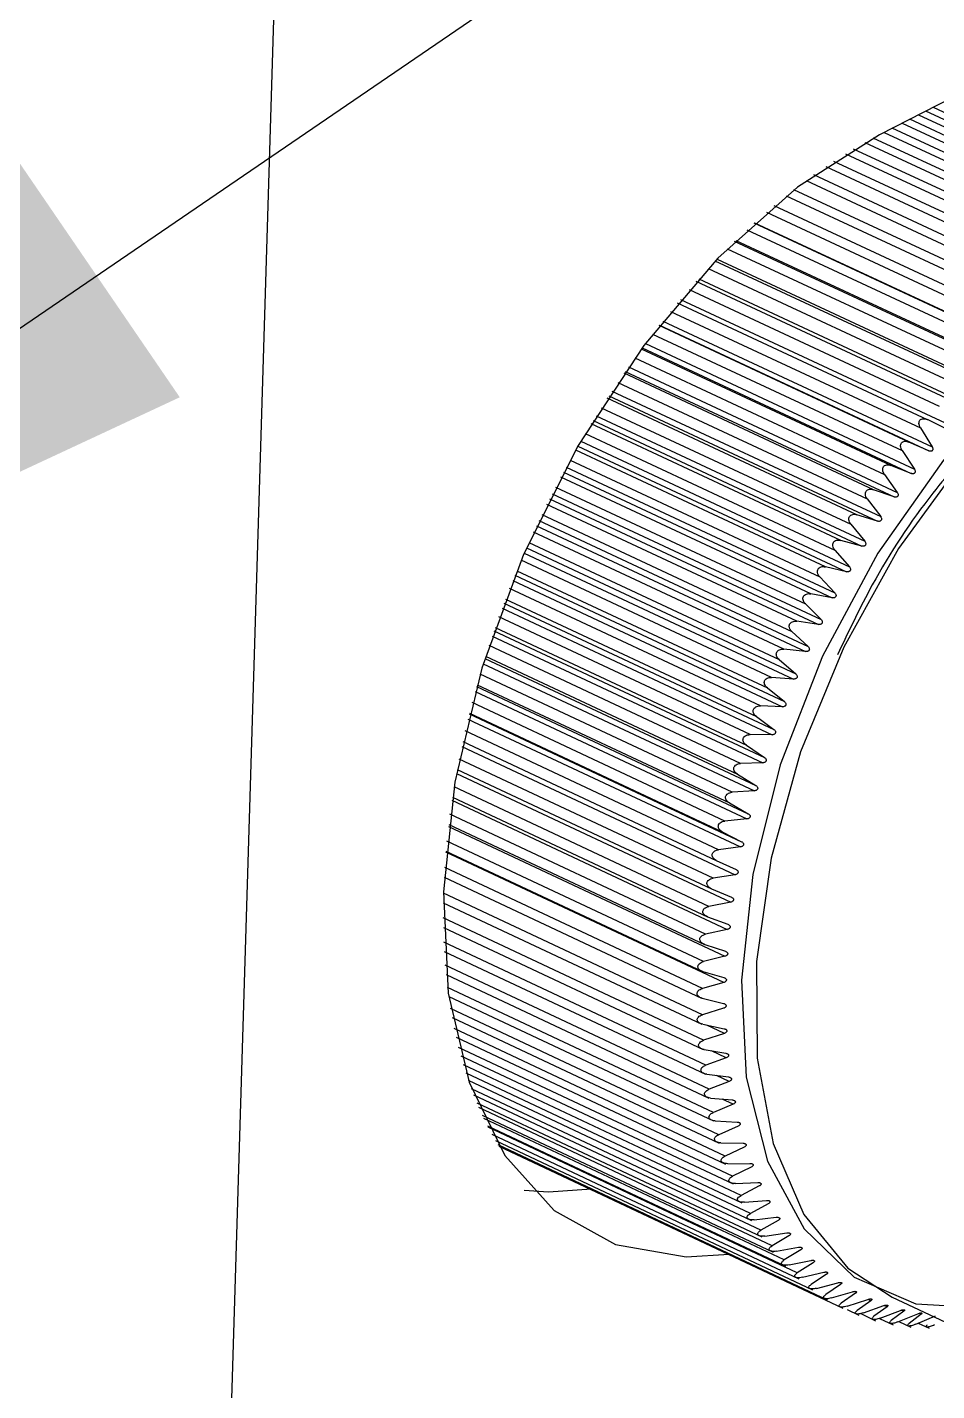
# Model space of a CAD drawing. Header units: millimetres. Extents: x 0 to 279, y 0 to 216.
# Drawn here: x 110.9 to 114.25, y 81.57 to 86.59 of the extents above; entities that cross this region are included whole.
import ezdxf

# ---------------------------------------------------------------- set-up
doc = ezdxf.new("R2010")
doc.units = ezdxf.units.MM
doc.layers.add('DIM', color=1, linetype='Continuous')
doc.dimstyles.new('SLDDIMSTYLE1', dxfattribs={"dimtxt": 0.18, "dimasz": 3.302, "dimexe": 0, "dimexo": 0.0625, "dimgap": 0, "dimtad": 0, "dimtih": 1, "dimtoh": 1, "dimdec": 0, "dimrnd": 1e-09, "dimzin": 0, "dimdsep": 46, "dimtxsty": 'Standard', "dimsah": 1, "dimcen": 0.09, "dimadec": 0, "dimazin": 0, "dimtfac": 3.302, "dimtdec": 0, "dimtofl": 0, "dimtmove": 0, "dimatfit": 3, "dimfxl": 0, "dimfrac": 2, "dimtolj": 1, "dimtzin": 0, "dimarcsym": 0})

msp = doc.modelspace()

# ---------------------------------------------------------------- linework, layer by layer
at = {"color": 7, "linetype": 'Continuous', "lineweight": 25}
for p, q in [((111.308, 70.15), (111.9894, 92.6863)), ((115.9153, 87.163), (114.0357, 86.1985)), ((115.0992, 85.8135), (114.1477, 86.256)), ((115.1734, 85.8366), (114.2065, 86.2861)), ((115.0244, 85.785), (114.0831, 86.2228)), ((114.8732, 85.7123), (113.9409, 86.1461)), ((114.9489, 85.7513), (114.0131, 86.1867)), ((114.7974, 85.6683), (113.8681, 86.1008)), ((114.7217, 85.6192), (113.7948, 86.0508)), ((114.6464, 85.5653), (113.7214, 85.9961)), ((114.5716, 85.5067), (113.6481, 85.9369)), ((114.4976, 85.4436), (113.5752, 85.8734)), ((114.4245, 85.3761), (113.503, 85.8056)), ((114.3526, 85.3044), (113.4317, 85.7337)), ((114.282, 85.2287), (113.3615, 85.658)), ((114.2129, 85.1492), (113.2926, 85.5786)), ((114.1445, 85.0668), (113.2252, 85.4958)), ((114.284, 85.1141), (114.2124, 85.1495)), ((114.1869, 85.1191), (114.2299, 85.0496)), ((114.2175, 85.0342), (114.1445, 85.0668)), ((114.1197, 85.0351), (114.1648, 84.967)), ((114.0544, 84.9478), (114.1016, 84.8812)), ((114.1527, 84.951), (114.0785, 84.9806)), ((114.0899, 84.8647), (114.0145, 84.8914)), ((113.9913, 84.8574), (114.0406, 84.7925)), ((114.0293, 84.7754), (113.9528, 84.7992)), ((113.9305, 84.7642), (113.9819, 84.7011)), ((113.9711, 84.6836), (113.8936, 84.7044)), ((113.8722, 84.6684), (113.9256, 84.6073)), ((113.9153, 84.5893), (113.8369, 84.6071)), ((113.8165, 84.5704), (113.872, 84.5113)), ((113.8622, 84.4929), (113.783, 84.5078)), ((113.7637, 84.4703), (113.8211, 84.4134)), ((113.8118, 84.3947), (113.732, 84.4066)), ((113.7138, 84.3685), (113.7731, 84.3138)), ((113.7644, 84.2949), (113.684, 84.3039)), ((113.667, 84.2653), (113.7282, 84.2129)), ((113.7201, 84.1938), (113.6392, 84.1998)), ((113.6234, 84.1609), (113.6864, 84.111)), ((113.6789, 84.0916), (113.5977, 84.0948)), ((112.5268, 84.068), (113.4577, 83.6312)), ((113.5832, 84.0555), (113.6479, 84.0082)), ((113.6411, 83.9887), (113.5597, 83.9891)), ((112.5023, 83.9639), (113.4356, 83.5259)), ((113.5464, 83.9496), (113.6128, 83.9049)), ((113.6066, 83.8853), (113.5251, 83.8829)), ((112.4814, 83.8608), (113.4176, 83.4212)), ((113.5131, 83.8434), (113.5812, 83.8013)), ((113.5757, 83.7818), (113.4941, 83.7767)), ((112.4641, 83.7589), (113.4026, 83.3181)), ((113.4836, 83.7372), (113.5532, 83.6978)), ((112.4504, 83.6585), (113.3916, 83.2164)), ((113.4577, 83.6312), (113.5288, 83.5947)), ((113.5483, 83.6783), (113.4669, 83.6706)), ((112.4402, 83.56), (113.3845, 83.1163)), ((113.5246, 83.5753), (113.4434, 83.565)), ((113.4356, 83.5259), (113.5081, 83.4922)), ((112.4336, 83.4637), (113.3813, 83.0181)), ((113.5046, 83.4729), (113.4237, 83.4601)), ((113.4174, 83.4214), (113.4912, 83.3906)), ((112.4305, 83.3697), (113.3822, 82.9222)), ((113.4884, 83.3715), (113.408, 83.3563)), ((112.4307, 83.2785), (113.387, 82.8287)), ((113.4031, 83.318), (113.478, 83.2902)), ((113.476, 83.2714), (113.3961, 83.2539)), ((112.4343, 83.1904), (113.3958, 82.738)), ((113.3927, 83.2161), (113.4688, 83.1912)), ((113.4675, 83.1727), (113.3883, 83.153)), ((112.441, 83.1055), (113.4085, 82.6502)), ((113.3863, 83.116), (113.4634, 83.094)), ((113.4628, 83.0759), (113.3844, 83.0541)), ((112.4507, 83.0244), (113.4251, 82.5657)), ((113.3839, 83.0178), (113.4619, 82.9988)), ((113.4621, 82.9811), (113.3845, 82.9573)), ((112.4631, 82.9472), (113.4456, 82.4846)), ((113.3855, 82.9219), (113.4643, 82.9058)), ((113.4652, 82.8886), (113.3886, 82.863)), ((112.478, 82.8743), (113.4698, 82.4072)), ((113.3911, 82.8285), (113.4706, 82.8154)), ((112.4951, 82.806), (113.4978, 82.3337)), ((113.4722, 82.7987), (113.3967, 82.7713)), ((112.5138, 82.7427), (113.5294, 82.2643)), ((113.4007, 82.7379), (113.4807, 82.7278)), ((112.5336, 82.6848), (113.5646, 82.1991)), ((113.4831, 82.7116), (113.4087, 82.6826)), ((112.554, 82.6328), (113.6032, 82.1384)), ((113.4142, 82.6504), (113.4947, 82.6431)), ((113.4978, 82.6275), (113.4246, 82.5971)), ((112.5741, 82.5871), (113.6452, 82.0823)), ((112.5929, 82.5483), (113.6904, 82.031)), ((113.4316, 82.5661), (113.5125, 82.5618)), ((113.5163, 82.5468), (113.4445, 82.515)), ((112.6095, 82.5169), (113.7388, 81.9846)), ((112.6226, 82.4935), (113.7901, 81.9432)), ((112.6314, 82.4787), (113.8442, 81.907)), ((113.4528, 82.4854), (113.534, 82.4838)), ((112.6349, 82.4728), (113.901, 81.876)), ((113.5385, 82.4695), (113.4681, 82.4366)), ((113.4779, 82.4083), (113.5593, 82.4096)), ((113.5644, 82.396), (113.4955, 82.362)), ((113.5067, 82.3353), (113.5881, 82.3392)), ((113.5939, 82.3264), (113.5266, 82.2915)), ((113.5391, 82.2663), (113.6204, 82.2729)), ((113.6269, 82.2609), (113.5613, 82.2252)), ((113.5751, 82.2017), (113.6562, 82.2109)), ((113.6634, 82.1997), (113.5995, 82.1634)), ((113.6145, 82.1416), (113.6954, 82.1533)), ((113.7031, 82.143), (113.641, 82.1062)), ((113.6573, 82.0861), (113.7378, 82.1003)), ((113.7461, 82.0908), (113.6858, 82.0538)), ((113.7033, 82.0355), (113.7833, 82.052)), ((113.7922, 82.0434), (113.7338, 82.0062)), ((113.7524, 81.9898), (113.8318, 82.0086)), ((113.8412, 82.0009), (113.7848, 81.9637)), ((113.8045, 81.9492), (113.8831, 81.9701)), ((113.8931, 81.9634), (113.8386, 81.9264)), ((113.8594, 81.9138), (113.9372, 81.9367)), ((113.9477, 81.931), (113.8952, 81.8943)), ((113.9169, 81.8837), (113.9938, 81.9085)), ((114.0047, 81.9037), (113.9543, 81.8675)), ((113.977, 81.8589), (114.0528, 81.8855)), ((114.0642, 81.8817), (114.0159, 81.8461)), ((114.0832, 81.9165), (114.4146, 81.7604)), ((113.9168, 81.8709), (113.9604, 81.8503)), ((113.967, 81.856), (114.0221, 81.8301)), ((114.0364, 81.8386), (114.086, 81.8152)), ((114.0393, 81.8396), (114.1141, 81.8678)), ((114.1259, 81.8651), (114.0796, 81.8302)), ((114.1039, 81.8257), (114.1774, 81.8555)), ((114.1071, 81.827), (114.1519, 81.8059)), ((114.1896, 81.8537), (114.1455, 81.8198)), ((114.1705, 81.8174), (114.2427, 81.8485)), ((114.1792, 81.8211), (114.2197, 81.8021))]:
    msp.add_line(p, q, dxfattribs=at)
at = {"color": 8, "linetype": 'Continuous', "lineweight": 25}
for p, q in [((114.2335, 86.3), (115.2242, 85.8394)), ((114.1794, 86.2722), (115.1504, 85.8207)), ((114.0533, 86.2075), (115.0004, 85.767)), ((114.1192, 86.2414), (115.0757, 85.7965)), ((113.9829, 86.1702), (114.9246, 85.7321)), ((113.9112, 86.1282), (114.8485, 85.692)), ((113.8388, 86.0814), (114.7724, 85.6468)), ((113.766, 86.0299), (114.6965, 85.5966)), ((113.693, 85.9738), (114.6209, 85.5416)), ((113.6202, 85.9132), (114.5459, 85.4819)), ((113.5478, 85.8482), (114.4717, 85.4177)), ((113.5763, 85.8744), (114.5784, 85.4075)), ((113.5071, 85.8096), (114.5063, 85.3439)), ((113.4385, 85.7408), (114.4352, 85.2762)), ((113.4761, 85.7791), (114.3985, 85.3491)), ((113.4053, 85.7059), (114.3265, 85.2763)), ((113.3707, 85.6682), (114.3653, 85.2044)), ((113.3039, 85.592), (114.2968, 85.1288)), ((113.3356, 85.6289), (114.2559, 85.1996)), ((113.2673, 85.5482), (114.1869, 85.1191)), ((113.2261, 85.4969), (114.2175, 85.0342)), ((113.2383, 85.5123), (114.2299, 85.0496)), ((113.2006, 85.4641), (114.1197, 85.0351)), ((114.0785, 84.9806), (113.1596, 85.4096)), ((113.1624, 85.4134), (114.1527, 84.951)), ((113.1743, 85.4294), (114.1648, 84.967)), ((113.1119, 85.3434), (114.1016, 84.8812)), ((113.1356, 85.3768), (114.0544, 84.9478)), ((114.0145, 84.8914), (113.0958, 85.3204)), ((113.1003, 85.3269), (114.0899, 84.8647)), ((113.0402, 85.2376), (114.0293, 84.7754)), ((113.0514, 85.2546), (114.0406, 84.7925)), ((113.0726, 85.2865), (113.9913, 84.8574)), ((113.0118, 85.1935), (113.9305, 84.7642)), ((113.9528, 84.7992), (113.0342, 85.2284)), ((112.9821, 85.1458), (113.9711, 84.6836)), ((112.9929, 85.1633), (113.9819, 84.7011)), ((112.9533, 85.098), (113.8722, 84.6684)), ((113.8936, 84.7044), (112.9748, 85.1338)), ((113.8369, 84.6071), (112.9178, 85.0369)), ((112.9262, 85.0517), (113.9153, 84.5893)), ((112.9366, 85.0696), (113.9256, 84.6073)), ((112.8972, 85.0003), (113.8165, 84.5704)), ((113.783, 84.5078), (112.8634, 84.938)), ((112.8728, 84.9557), (113.8622, 84.4929)), ((112.8827, 84.9739), (113.872, 84.5113)), ((112.8438, 84.9007), (113.7637, 84.4703)), ((113.732, 84.4066), (112.8117, 84.8372)), ((112.822, 84.8578), (113.8118, 84.3947)), ((112.8314, 84.8764), (113.8211, 84.4134)), ((112.7932, 84.7994), (113.7138, 84.3685)), ((113.684, 84.3039), (112.7629, 84.735)), ((112.7738, 84.7586), (113.7644, 84.2949)), ((112.7827, 84.7774), (113.7731, 84.3138)), ((112.7455, 84.6967), (113.667, 84.2653)), ((112.7285, 84.6581), (113.7201, 84.1938)), ((112.7368, 84.6771), (113.7282, 84.2129)), ((112.7008, 84.5929), (113.6234, 84.1609)), ((113.6392, 84.1998), (112.7171, 84.6317)), ((112.6861, 84.5567), (113.6789, 84.0916)), ((112.6938, 84.5759), (113.6864, 84.111)), ((112.6593, 84.4884), (113.5832, 84.0555)), ((113.5977, 84.0948), (112.6744, 84.5273)), ((112.6467, 84.4546), (113.6411, 83.9887)), ((112.6539, 84.4739), (113.6479, 84.0082)), ((112.6211, 84.3833), (113.5464, 83.9496)), ((113.5597, 83.9891), (112.6349, 84.4224)), ((112.6105, 84.3523), (113.6066, 83.8853)), ((112.6171, 84.3716), (113.6128, 83.9049)), ((113.5251, 83.8829), (112.5988, 84.3172)), ((112.5775, 84.2498), (113.5757, 83.7818)), ((112.5834, 84.2692), (113.5812, 83.8013)), ((112.5862, 84.278), (113.5131, 83.8434)), ((113.4941, 83.7767), (112.5661, 84.2119)), ((112.5477, 84.1477), (113.5483, 83.6783)), ((112.5531, 84.1669), (113.5532, 83.6978)), ((112.5548, 84.1728), (113.4836, 83.7372)), ((113.4669, 83.6706), (112.5368, 84.1069)), ((112.5213, 84.0461), (113.5246, 83.5753)), ((112.5261, 84.0652), (113.5288, 83.5947)), ((113.4434, 83.565), (112.511, 84.0026)), ((112.4983, 83.9453), (113.5046, 83.4729)), ((113.4237, 83.4601), (112.4888, 83.8991)), ((112.4787, 83.8456), (113.4884, 83.3715)), ((113.408, 83.3563), (112.4702, 83.7967)), ((112.4624, 83.7474), (113.476, 83.2714)), ((113.3961, 83.2539), (112.4551, 83.6959)), ((112.4495, 83.651), (113.4675, 83.1727)), ((113.3883, 83.153), (112.4436, 83.5969)), ((113.4628, 83.0759), (112.4399, 83.5566)), ((113.3844, 83.0541), (112.4357, 83.5)), ((113.3845, 82.9573), (112.4313, 83.4055)), ((113.3886, 82.863), (112.4302, 83.3137)), ((113.3967, 82.7713), (112.4325, 83.2249)), ((113.4087, 82.6826), (112.4379, 83.1394)), ((113.4246, 82.5971), (112.4463, 83.0576)), ((113.4445, 82.515), (112.4575, 82.9797)), ((113.4681, 82.4366), (112.4711, 82.906)), ((113.4652, 82.8886), (113.4011, 82.9187)), ((113.4955, 82.362), (112.4869, 82.837)), ((113.4722, 82.7987), (113.4182, 82.824)), ((113.5266, 82.2915), (112.5044, 82.773)), ((113.4831, 82.7116), (113.4368, 82.7334)), ((113.5613, 82.2252), (112.5232, 82.7143)), ((113.5995, 82.1634), (112.5425, 82.6614)), ((113.4978, 82.6275), (113.4575, 82.6465)), ((113.641, 82.1062), (112.5616, 82.6148)), ((113.6858, 82.0538), (112.5797, 82.575)), ((113.7338, 82.0062), (112.5958, 82.5426)), ((114.0047, 81.9037), (113.9944, 81.9086)), ((114.0642, 81.8817), (114.0549, 81.8861)), ((114.1259, 81.8651), (114.1176, 81.869)), ((114.1896, 81.8537), (114.1823, 81.8572))]:
    msp.add_line(p, q, dxfattribs=at)
at = {"color": 7, "linetype": 'Continuous', "lineweight": 25, "flags": 128}
for points in [[(114.0357, 86.1985), (113.7341, 86.006), (113.4415, 85.7439), (113.169, 85.4223), (112.9274, 85.0537), (112.726, 84.6523), (112.5726, 84.2337), (112.4731, 83.8142), (112.4314, 83.4099), (112.449, 83.0365), (112.5252, 82.7085), (112.6569, 82.4383), (112.839, 82.2363), (113.0643, 82.1102), (113.3242, 82.0647), (113.4829, 82.0754)], [(115.692, 85.7028), (115.6558, 85.7126), (115.3971, 85.7295), (115.1169, 85.662), (114.8275, 85.513), (114.5416, 85.2889), (114.2718, 84.9995), (114.03, 84.6575), (113.8267, 84.2779), (113.6711, 83.8775), (113.57, 83.4739), (113.5277, 83.0849)], [(115.8351, 85.6441), (115.6871, 85.6934), (115.435, 85.7044), (115.1634, 85.6365), (114.8833, 85.4922), (114.6062, 85.2775), (114.3437, 85.0012), (114.1065, 84.6745), (113.9045, 84.3109), (113.7459, 83.9254), (113.6374, 83.534), (113.5833, 83.1528), (113.5859, 82.7975), (113.645, 82.4827), (113.758, 82.2212), (113.9203, 82.0238), (114.0832, 81.9165)], [(113.5277, 83.0849), (113.546, 82.7276), (113.6242, 82.4175), (113.7586, 82.1684), (113.9434, 81.9909), (114.1702, 81.8927), (114.4292, 81.878), (114.709, 81.9473), (114.9975, 82.0974), (115.0291, 82.1185)], [(112.976, 82.3143), (112.8173, 82.3037), (112.7286, 82.3097)]]:
    msp.add_lwpolyline(points, dxfattribs=at)
at = {"color": 7, "linetype": 'Continuous', "lineweight": 25}
for points, knots in [([(114.1869, 85.1191), (114.1854, 85.1219), (114.1827, 85.1271), (114.1813, 85.1353), (114.1821, 85.1422), (114.1846, 85.147), (114.1877, 85.1499), (114.1917, 85.1522), (114.1975, 85.1533), (114.2049, 85.1526), (114.2098, 85.1506), (114.2124, 85.1495)], [0, 0, 0, 0, 0.154414, 0.286719, 0.400039, 0.499309, 0.558602, 0.620022, 0.738077, 0.857568, 1, 1, 1, 1]), ([(114.4154, 85.0907), (114.3536, 85.022), (114.2064, 84.8585), (114.023, 84.581), (113.9226, 84.3694), (113.8814, 84.2826)], [0, 0, 0, 0, 0.299248, 0.712312, 1, 1, 1, 1]), ([(114.1197, 85.0351), (114.1181, 85.0378), (114.1152, 85.043), (114.1136, 85.0511), (114.1142, 85.0581), (114.1166, 85.0631), (114.1196, 85.0661), (114.1236, 85.0686), (114.1294, 85.07), (114.137, 85.0696), (114.1418, 85.0677), (114.1445, 85.0668)], [0, 0, 0, 0, 0.1544182, 0.2867266, 0.4000494, 0.4993221, 0.5580507, 0.6189944, 0.741866, 0.8594543, 1, 1, 1, 1]), ([(114.2299, 85.0496), (114.2306, 85.0483), (114.232, 85.0457), (114.2327, 85.0418), (114.2323, 85.0383), (114.2309, 85.0356), (114.2285, 85.0336), (114.2253, 85.0327), (114.2215, 85.0327), (114.2188, 85.0337), (114.2175, 85.0342)], [0, 0, 0, 0, 0.149554, 0.286742, 0.39793, 0.499998, 0.60209, 0.713222, 0.850456, 1, 1, 1, 1]), ([(114.0544, 84.9478), (114.0527, 84.9505), (114.0497, 84.9555), (114.0478, 84.9636), (114.0483, 84.9707), (114.0505, 84.9757), (114.0535, 84.9789), (114.0575, 84.9817), (114.0633, 84.9833), (114.071, 84.9831), (114.0758, 84.9815), (114.0785, 84.9806)], [0, 0, 0, 0, 0.154425, 0.286739, 0.400067, 0.499344, 0.557383, 0.61773, 0.745713, 0.861272, 1, 1, 1, 1]), ([(114.1648, 84.967), (114.1655, 84.9657), (114.167, 84.9632), (114.1678, 84.9592), (114.1675, 84.9557), (114.1662, 84.9529), (114.1639, 84.9509), (114.1607, 84.9498), (114.1568, 84.9497), (114.1541, 84.9506), (114.1527, 84.951)], [0, 0, 0, 0, 0.149554, 0.286742, 0.39793, 0.499998, 0.60209, 0.713222, 0.850456, 1, 1, 1, 1]), ([(113.9913, 84.8574), (113.9895, 84.86), (113.9863, 84.865), (113.9842, 84.873), (113.9845, 84.8802), (113.9866, 84.8853), (113.9894, 84.8886), (113.9934, 84.8915), (113.9993, 84.8934), (114.007, 84.8935), (114.0119, 84.8921), (114.0145, 84.8914)], [0, 0, 0, 0, 0.154431, 0.286751, 0.400084, 0.499365, 0.556661, 0.616367, 0.746977, 0.863093, 1, 1, 1, 1]), ([(114.1016, 84.8812), (114.1024, 84.8799), (114.104, 84.8775), (114.1049, 84.8735), (114.1047, 84.87), (114.1034, 84.8671), (114.1011, 84.865), (114.098, 84.8638), (114.0941, 84.8635), (114.0914, 84.8643), (114.0899, 84.8647)], [0, 0, 0, 0, 0.149554, 0.286742, 0.39793, 0.499998, 0.60209, 0.713222, 0.850456, 1, 1, 1, 1]), ([(113.9305, 84.7642), (113.9287, 84.7668), (113.9253, 84.7716), (113.923, 84.7796), (113.923, 84.7868), (113.925, 84.792), (113.9277, 84.7953), (113.9315, 84.7984), (113.9374, 84.8006), (113.9452, 84.8011), (113.9502, 84.7998), (113.9528, 84.7992)], [0, 0, 0, 0, 0.154434, 0.286757, 0.400092, 0.499375, 0.555867, 0.614812, 0.743891, 0.864905, 1, 1, 1, 1]), ([(114.0406, 84.7925), (114.0414, 84.7912), (114.043, 84.7889), (114.0441, 84.7849), (114.044, 84.7814), (114.0428, 84.7785), (114.0406, 84.7762), (114.0374, 84.7749), (114.0335, 84.7744), (114.0308, 84.7751), (114.0293, 84.7754)], [0, 0, 0, 0, 0.149554, 0.286742, 0.39793, 0.499998, 0.60209, 0.713222, 0.850456, 1, 1, 1, 1]), ([(113.8722, 84.6684), (113.8703, 84.671), (113.8667, 84.6756), (113.8642, 84.6836), (113.864, 84.6907), (113.8658, 84.696), (113.8684, 84.6995), (113.8721, 84.7027), (113.878, 84.7052), (113.8858, 84.706), (113.891, 84.7049), (113.8936, 84.7044)], [0, 0, 0, 0, 0.154438, 0.286764, 0.400101, 0.499386, 0.555049, 0.613161, 0.740422, 0.866765, 1, 1, 1, 1]), ([(113.9819, 84.7011), (113.9828, 84.6999), (113.9844, 84.6976), (113.9856, 84.6937), (113.9856, 84.6901), (113.9845, 84.6871), (113.9823, 84.6848), (113.9792, 84.6833), (113.9753, 84.6827), (113.9725, 84.6833), (113.9711, 84.6836)], [0, 0, 0, 0, 0.149554, 0.286742, 0.39793, 0.499998, 0.60209, 0.713222, 0.850456, 1, 1, 1, 1]), ([(113.8165, 84.5704), (113.8145, 84.5728), (113.8108, 84.5774), (113.808, 84.5852), (113.8076, 84.5924), (113.8093, 84.5977), (113.8118, 84.6013), (113.8154, 84.6046), (113.8212, 84.6074), (113.8291, 84.6085), (113.8343, 84.6076), (113.8369, 84.6071)], [0, 0, 0, 0, 0.154444, 0.286775, 0.400117, 0.499406, 0.554198, 0.611418, 0.736694, 0.868699, 1, 1, 1, 1]), ([(113.9256, 84.6073), (113.9265, 84.6061), (113.9283, 84.6038), (113.9295, 84.6), (113.9297, 84.5964), (113.9287, 84.5934), (113.9265, 84.591), (113.9234, 84.5894), (113.9195, 84.5886), (113.9167, 84.5891), (113.9153, 84.5893)], [0, 0, 0, 0, 0.149554, 0.286742, 0.39793, 0.499998, 0.60209, 0.713222, 0.850456, 1, 1, 1, 1]), ([(113.7637, 84.4703), (113.7616, 84.4727), (113.7578, 84.4771), (113.7547, 84.4848), (113.7541, 84.492), (113.7556, 84.4974), (113.758, 84.501), (113.7614, 84.5044), (113.7672, 84.5074), (113.7751, 84.5088), (113.7804, 84.5081), (113.783, 84.5078)], [0, 0, 0, 0, 0.154453, 0.286792, 0.40014, 0.499436, 0.55331, 0.609629, 0.733006, 0.870393, 1, 1, 1, 1]), ([(113.872, 84.5113), (113.8729, 84.5101), (113.8748, 84.5079), (113.8761, 84.5041), (113.8764, 84.5006), (113.8754, 84.4975), (113.8734, 84.495), (113.8703, 84.4933), (113.8664, 84.4924), (113.8636, 84.4928), (113.8622, 84.4929)], [0, 0, 0, 0, 0.149554, 0.286742, 0.39793, 0.499998, 0.60209, 0.713222, 0.850456, 1, 1, 1, 1]), ([(113.7138, 84.3685), (113.7116, 84.3708), (113.7076, 84.3751), (113.7043, 84.3827), (113.7035, 84.3898), (113.7051, 84.3963), (113.7094, 84.4017), (113.716, 84.4056), (113.7239, 84.4074), (113.7294, 84.4069), (113.732, 84.4066)], [0, 0, 0, 0, 0.154549, 0.286969, 0.400388, 0.499744, 0.607598, 0.729187, 0.870473, 1, 1, 1, 1]), ([(113.8211, 84.4134), (113.8221, 84.4123), (113.824, 84.4101), (113.8255, 84.4064), (113.8258, 84.4029), (113.825, 84.3998), (113.823, 84.3972), (113.82, 84.3954), (113.8161, 84.3943), (113.8133, 84.3946), (113.8118, 84.3947)], [0, 0, 0, 0, 0.149554, 0.286742, 0.39793, 0.499998, 0.60209, 0.713222, 0.850456, 1, 1, 1, 1]), ([(113.667, 84.2653), (113.6648, 84.2675), (113.6606, 84.2716), (113.6571, 84.279), (113.656, 84.286), (113.6574, 84.2926), (113.6614, 84.2981), (113.6678, 84.3022), (113.6757, 84.3043), (113.6813, 84.304), (113.684, 84.3039)], [0, 0, 0, 0, 0.154558, 0.286986, 0.400411, 0.499774, 0.605886, 0.725801, 0.865246, 1, 1, 1, 1]), ([(113.7731, 84.3138), (113.7742, 84.3128), (113.7761, 84.3107), (113.7777, 84.307), (113.7782, 84.3035), (113.7775, 84.3004), (113.7756, 84.2978), (113.7726, 84.2959), (113.7687, 84.2947), (113.7659, 84.2948), (113.7644, 84.2949)], [0, 0, 0, 0, 0.149554, 0.286742, 0.39793, 0.499998, 0.60209, 0.713222, 0.850456, 1, 1, 1, 1]), ([(113.6234, 84.1609), (113.6211, 84.163), (113.6168, 84.1669), (113.613, 84.1741), (113.6117, 84.1811), (113.6129, 84.1876), (113.6167, 84.1932), (113.6229, 84.1975), (113.6307, 84.2), (113.6364, 84.1999), (113.6392, 84.1998)], [0, 0, 0, 0, 0.154571, 0.28701, 0.400444, 0.499815, 0.604161, 0.722376, 0.859968, 1, 1, 1, 1]), ([(113.7282, 84.2129), (113.7293, 84.2119), (113.7313, 84.2099), (113.733, 84.2063), (113.7336, 84.2029), (113.733, 84.1997), (113.7312, 84.197), (113.7282, 84.195), (113.7244, 84.1937), (113.7216, 84.1938), (113.7201, 84.1938)], [0, 0, 0, 0, 0.149554, 0.286742, 0.39793, 0.499998, 0.60209, 0.713222, 0.850456, 1, 1, 1, 1]), ([(113.5832, 84.0555), (113.5808, 84.0575), (113.5764, 84.0613), (113.5723, 84.0684), (113.5708, 84.0752), (113.5718, 84.0817), (113.5753, 84.0873), (113.5812, 84.0918), (113.589, 84.0946), (113.5948, 84.0947), (113.5977, 84.0948)], [0, 0, 0, 0, 0.154588, 0.287042, 0.40049, 0.499872, 0.602416, 0.718907, 0.85464, 1, 1, 1, 1]), ([(113.6864, 84.111), (113.6875, 84.11), (113.6896, 84.1081), (113.6915, 84.1046), (113.6922, 84.1011), (113.6916, 84.098), (113.6899, 84.0953), (113.687, 84.0931), (113.6833, 84.0917), (113.6804, 84.0916), (113.6789, 84.0916)], [0, 0, 0, 0, 0.149554, 0.286742, 0.39793, 0.499998, 0.60209, 0.713222, 0.850456, 1, 1, 1, 1]), ([(113.5464, 83.9496), (113.5439, 83.9515), (113.5394, 83.9551), (113.5351, 83.962), (113.5333, 83.9687), (113.5341, 83.9752), (113.5374, 83.9808), (113.5431, 83.9854), (113.5508, 83.9885), (113.5566, 83.9889), (113.5597, 83.9891)], [0, 0, 0, 0, 0.154609, 0.287081, 0.400544, 0.499939, 0.600724, 0.715536, 0.849473, 1, 1, 1, 1]), ([(113.6479, 84.0082), (113.6491, 84.0072), (113.6512, 84.0054), (113.6532, 84.002), (113.654, 83.9986), (113.6536, 83.9955), (113.652, 83.9927), (113.6492, 83.9905), (113.6454, 83.9889), (113.6425, 83.9888), (113.6411, 83.9887)], [0, 0, 0, 0, 0.149554, 0.286742, 0.39793, 0.499998, 0.60209, 0.713222, 0.850456, 1, 1, 1, 1]), ([(113.5131, 83.8434), (113.5106, 83.8452), (113.5059, 83.8486), (113.5014, 83.8552), (113.4994, 83.8619), (113.5, 83.8683), (113.5031, 83.8739), (113.5085, 83.8786), (113.5161, 83.8821), (113.5219, 83.8826), (113.5251, 83.8829)], [0, 0, 0, 0, 0.154627, 0.287114, 0.40059, 0.499997, 0.599382, 0.712849, 0.845346, 1, 1, 1, 1]), ([(113.6128, 83.9049), (113.614, 83.904), (113.6162, 83.9023), (113.6183, 83.8989), (113.6193, 83.8956), (113.6189, 83.8925), (113.6174, 83.8897), (113.6147, 83.8874), (113.611, 83.8857), (113.6081, 83.8855), (113.6066, 83.8853)], [0, 0, 0, 0, 0.149554, 0.286742, 0.39793, 0.499998, 0.60209, 0.713222, 0.850456, 1, 1, 1, 1]), ([(113.5812, 83.8013), (113.5824, 83.8005), (113.5847, 83.7989), (113.5869, 83.7956), (113.588, 83.7924), (113.5877, 83.7893), (113.5863, 83.7864), (113.5836, 83.7841), (113.58, 83.7823), (113.5771, 83.782), (113.5757, 83.7818)], [0, 0, 0, 0, 0.149554, 0.286742, 0.39793, 0.499998, 0.60209, 0.713222, 0.850456, 1, 1, 1, 1]), ([(113.4836, 83.7372), (113.481, 83.7389), (113.4762, 83.742), (113.4714, 83.7485), (113.4692, 83.755), (113.4695, 83.7613), (113.4724, 83.767), (113.4776, 83.7718), (113.4851, 83.7755), (113.491, 83.7763), (113.4941, 83.7767)], [0, 0, 0, 0, 0.154627, 0.287114, 0.40059, 0.499997, 0.599382, 0.712849, 0.845346, 1, 1, 1, 1]), ([(113.5532, 83.6978), (113.5544, 83.6971), (113.5568, 83.6955), (113.5591, 83.6924), (113.5603, 83.6892), (113.5601, 83.6861), (113.5588, 83.6833), (113.5562, 83.6809), (113.5526, 83.679), (113.5498, 83.6786), (113.5483, 83.6783)], [0, 0, 0, 0, 0.149554, 0.286742, 0.39793, 0.499998, 0.60209, 0.713222, 0.850456, 1, 1, 1, 1]), ([(113.4577, 83.6312), (113.455, 83.6328), (113.4501, 83.6358), (113.4451, 83.642), (113.4427, 83.6484), (113.4427, 83.6546), (113.4455, 83.6603), (113.4505, 83.6652), (113.4579, 83.6691), (113.4637, 83.6701), (113.4669, 83.6706)], [0, 0, 0, 0, 0.154627, 0.287114, 0.40059, 0.499997, 0.599382, 0.712849, 0.845346, 1, 1, 1, 1]), ([(113.5288, 83.5947), (113.53, 83.594), (113.5324, 83.5925), (113.5349, 83.5895), (113.5362, 83.5864), (113.5361, 83.5834), (113.5349, 83.5805), (113.5324, 83.5781), (113.5289, 83.5761), (113.5261, 83.5756), (113.5246, 83.5753)], [0, 0, 0, 0, 0.149554, 0.286742, 0.39793, 0.499998, 0.60209, 0.713222, 0.850456, 1, 1, 1, 1]), ([(113.4356, 83.5259), (113.4329, 83.5274), (113.4279, 83.5301), (113.4226, 83.5361), (113.42, 83.5423), (113.4198, 83.5484), (113.4223, 83.5541), (113.4272, 83.5592), (113.4345, 83.5633), (113.4403, 83.5644), (113.4434, 83.565)], [0, 0, 0, 0, 0.154627, 0.287114, 0.40059, 0.499997, 0.599382, 0.712849, 0.845346, 1, 1, 1, 1]), ([(113.5081, 83.4922), (113.5094, 83.4915), (113.5118, 83.4902), (113.5144, 83.4873), (113.5158, 83.4843), (113.5159, 83.4813), (113.5147, 83.4784), (113.5123, 83.4759), (113.5089, 83.4739), (113.5061, 83.4733), (113.5046, 83.4729)], [0, 0, 0, 0, 0.149554, 0.286742, 0.39793, 0.499998, 0.60209, 0.713222, 0.850456, 1, 1, 1, 1]), ([(113.4174, 83.4214), (113.4146, 83.4227), (113.4095, 83.4253), (113.404, 83.431), (113.4011, 83.437), (113.4008, 83.4431), (113.4031, 83.4488), (113.4078, 83.4539), (113.4149, 83.4581), (113.4206, 83.4594), (113.4237, 83.4601)], [0, 0, 0, 0, 0.154627, 0.287114, 0.40059, 0.499997, 0.599382, 0.712849, 0.845346, 1, 1, 1, 1]), ([(113.4912, 83.3906), (113.4925, 83.3899), (113.495, 83.3887), (113.4976, 83.386), (113.4992, 83.383), (113.4994, 83.3801), (113.4983, 83.3773), (113.496, 83.3747), (113.4926, 83.3726), (113.4898, 83.3719), (113.4884, 83.3715)], [0, 0, 0, 0, 0.149554, 0.286742, 0.39793, 0.499998, 0.60209, 0.713222, 0.850456, 1, 1, 1, 1]), ([(113.4031, 83.318), (113.4003, 83.3193), (113.395, 83.3216), (113.3894, 83.327), (113.3862, 83.3329), (113.3856, 83.3388), (113.3877, 83.3445), (113.3922, 83.3496), (113.3992, 83.3541), (113.4049, 83.3555), (113.408, 83.3563)], [0, 0, 0, 0, 0.154627, 0.287114, 0.40059, 0.499997, 0.599382, 0.712849, 0.845346, 1, 1, 1, 1]), ([(113.478, 83.2902), (113.4794, 83.2896), (113.4819, 83.2885), (113.4847, 83.2858), (113.4863, 83.283), (113.4867, 83.2801), (113.4857, 83.2773), (113.4835, 83.2747), (113.4802, 83.2725), (113.4774, 83.2718), (113.476, 83.2714)], [0, 0, 0, 0, 0.149554, 0.286742, 0.39793, 0.499998, 0.60209, 0.713222, 0.850456, 1, 1, 1, 1]), ([(113.3927, 83.2161), (113.3899, 83.2173), (113.3845, 83.2194), (113.3786, 83.2245), (113.3753, 83.2301), (113.3745, 83.236), (113.3763, 83.2416), (113.3806, 83.2468), (113.3874, 83.2514), (113.3931, 83.253), (113.3961, 83.2539)], [0, 0, 0, 0, 0.154627, 0.287114, 0.40059, 0.499997, 0.599382, 0.712849, 0.845346, 1, 1, 1, 1]), ([(113.4688, 83.1912), (113.4701, 83.1907), (113.4728, 83.1897), (113.4756, 83.1872), (113.4774, 83.1845), (113.4778, 83.1816), (113.477, 83.1789), (113.4749, 83.1763), (113.4716, 83.174), (113.4689, 83.1732), (113.4675, 83.1727)], [0, 0, 0, 0, 0.149554, 0.286742, 0.39793, 0.499998, 0.60209, 0.713222, 0.850456, 1, 1, 1, 1]), ([(113.3863, 83.116), (113.3834, 83.117), (113.378, 83.1189), (113.3719, 83.1237), (113.3683, 83.1291), (113.3673, 83.1348), (113.3689, 83.1404), (113.373, 83.1456), (113.3796, 83.1503), (113.3852, 83.1521), (113.3883, 83.153)], [0, 0, 0, 0, 0.154627, 0.287114, 0.40059, 0.499997, 0.599382, 0.712849, 0.845346, 1, 1, 1, 1]), ([(113.4726, 83.0849), (113.4725, 83.0844), (113.4724, 83.0834), (113.4715, 83.0813), (113.4696, 83.0791), (113.4664, 83.077), (113.4641, 83.0763), (113.4628, 83.0759)], [0, 0, 0, 0, 0.119982, 0.239848, 0.499455, 0.739313, 1, 1, 1, 1]), ([(113.4634, 83.094), (113.4646, 83.0936), (113.4669, 83.0928), (113.4699, 83.0908), (113.4718, 83.0886), (113.4725, 83.0865), (113.4726, 83.0854), (113.4726, 83.0849)], [0, 0, 0, 0, 0.260699, 0.500546, 0.760161, 0.880025, 1, 1, 1, 1]), ([(113.3839, 83.0178), (113.381, 83.0187), (113.3755, 83.0204), (113.3692, 83.0249), (113.3654, 83.0301), (113.3641, 83.0356), (113.3655, 83.0411), (113.3694, 83.0463), (113.3759, 83.0511), (113.3814, 83.053), (113.3844, 83.0541)], [0, 0, 0, 0, 0.154627, 0.287114, 0.40059, 0.499997, 0.599382, 0.712849, 0.845346, 1, 1, 1, 1]), ([(113.4619, 82.9988), (113.4633, 82.9984), (113.466, 82.9976), (113.4691, 82.9954), (113.471, 82.9929), (113.4717, 82.9902), (113.4711, 82.9875), (113.4692, 82.9849), (113.4661, 82.9825), (113.4635, 82.9816), (113.4621, 82.9811)], [0, 0, 0, 0, 0.149554, 0.286742, 0.39793, 0.499998, 0.60209, 0.713222, 0.850456, 1, 1, 1, 1]), ([(113.3855, 82.9219), (113.3825, 82.9227), (113.377, 82.9241), (113.3705, 82.9283), (113.3665, 82.9333), (113.365, 82.9386), (113.3662, 82.944), (113.3699, 82.9492), (113.3761, 82.9541), (113.3815, 82.9562), (113.3845, 82.9573)], [0, 0, 0, 0, 0.154627, 0.287114, 0.40059, 0.499997, 0.599382, 0.712849, 0.845346, 1, 1, 1, 1]), ([(113.4643, 82.9058), (113.4657, 82.9055), (113.4685, 82.9048), (113.4716, 82.9027), (113.4737, 82.9004), (113.4744, 82.8978), (113.4739, 82.8951), (113.4721, 82.8926), (113.4692, 82.8902), (113.4666, 82.8891), (113.4652, 82.8886)], [0, 0, 0, 0, 0.149554, 0.286742, 0.39793, 0.499998, 0.60209, 0.713222, 0.850456, 1, 1, 1, 1]), ([(113.3911, 82.8285), (113.3881, 82.8292), (113.3825, 82.8304), (113.3758, 82.8343), (113.3716, 82.839), (113.3699, 82.8441), (113.3708, 82.8494), (113.3743, 82.8546), (113.3803, 82.8596), (113.3857, 82.8618), (113.3886, 82.863)], [0, 0, 0, 0, 0.154627, 0.287114, 0.40059, 0.499997, 0.599382, 0.712849, 0.845346, 1, 1, 1, 1]), ([(113.4706, 82.8154), (113.472, 82.8151), (113.4748, 82.8145), (113.478, 82.8126), (113.4802, 82.8104), (113.4811, 82.8079), (113.4807, 82.8053), (113.479, 82.8028), (113.4762, 82.8003), (113.4736, 82.7992), (113.4722, 82.7987)], [0, 0, 0, 0, 0.149554, 0.286742, 0.39793, 0.499998, 0.60209, 0.713222, 0.850456, 1, 1, 1, 1]), ([(113.4007, 82.7379), (113.3976, 82.7385), (113.3919, 82.7395), (113.3851, 82.7431), (113.3807, 82.7474), (113.3787, 82.7524), (113.3795, 82.7576), (113.3827, 82.7628), (113.3885, 82.7678), (113.3938, 82.7701), (113.3967, 82.7713)], [0, 0, 0, 0, 0.154627, 0.287114, 0.40059, 0.499997, 0.599382, 0.712849, 0.845346, 1, 1, 1, 1]), ([(113.4807, 82.7278), (113.4822, 82.7275), (113.485, 82.727), (113.4883, 82.7253), (113.4905, 82.7232), (113.4915, 82.7208), (113.4913, 82.7183), (113.4897, 82.7158), (113.487, 82.7133), (113.4844, 82.7122), (113.4831, 82.7116)], [0, 0, 0, 0, 0.149554, 0.286742, 0.39793, 0.499998, 0.60209, 0.713222, 0.850456, 1, 1, 1, 1]), ([(113.4142, 82.6504), (113.4111, 82.6508), (113.4053, 82.6516), (113.3984, 82.6548), (113.3938, 82.659), (113.3916, 82.6637), (113.3921, 82.6687), (113.3951, 82.6739), (113.4007, 82.6789), (113.4059, 82.6813), (113.4087, 82.6826)], [0, 0, 0, 0, 0.154627, 0.287114, 0.40059, 0.499997, 0.599382, 0.712849, 0.845346, 1, 1, 1, 1]), ([(113.4947, 82.6431), (113.4962, 82.6429), (113.499, 82.6426), (113.5024, 82.641), (113.5047, 82.6391), (113.5058, 82.6368), (113.5057, 82.6343), (113.5042, 82.6318), (113.5016, 82.6293), (113.4991, 82.6281), (113.4978, 82.6275)], [0, 0, 0, 0, 0.149554, 0.286742, 0.39793, 0.499998, 0.60209, 0.713222, 0.850456, 1, 1, 1, 1]), ([(113.4316, 82.5661), (113.4285, 82.5664), (113.4227, 82.567), (113.4156, 82.5699), (113.4108, 82.5737), (113.4084, 82.5783), (113.4086, 82.5831), (113.4115, 82.5882), (113.4168, 82.5933), (113.4219, 82.5958), (113.4246, 82.5971)], [0, 0, 0, 0, 0.154627, 0.287114, 0.40059, 0.499997, 0.599382, 0.712849, 0.845346, 1, 1, 1, 1]), ([(113.5125, 82.5618), (113.514, 82.5616), (113.5168, 82.5613), (113.5203, 82.5599), (113.5227, 82.5581), (113.5239, 82.556), (113.5239, 82.5536), (113.5225, 82.5511), (113.52, 82.5486), (113.5176, 82.5474), (113.5163, 82.5468)], [0, 0, 0, 0, 0.149554, 0.286742, 0.39793, 0.499998, 0.60209, 0.713222, 0.850456, 1, 1, 1, 1]), ([(113.4528, 82.4854), (113.4497, 82.4856), (113.4439, 82.486), (113.4366, 82.4885), (113.4316, 82.492), (113.4291, 82.4963), (113.4291, 82.501), (113.4317, 82.506), (113.4368, 82.5111), (113.4418, 82.5136), (113.4445, 82.515)], [0, 0, 0, 0, 0.154627, 0.287114, 0.40059, 0.499997, 0.599382, 0.712849, 0.845346, 1, 1, 1, 1]), ([(113.534, 82.4838), (113.5355, 82.4837), (113.5384, 82.4836), (113.5419, 82.4823), (113.5444, 82.4807), (113.5457, 82.4786), (113.5458, 82.4763), (113.5445, 82.4739), (113.5421, 82.4715), (113.5398, 82.4702), (113.5385, 82.4695)], [0, 0, 0, 0, 0.149554, 0.286742, 0.39793, 0.499998, 0.60209, 0.713222, 0.850456, 1, 1, 1, 1]), ([(113.4779, 82.4083), (113.4748, 82.4084), (113.4689, 82.4086), (113.4615, 82.4108), (113.4564, 82.414), (113.4536, 82.4181), (113.4534, 82.4226), (113.4557, 82.4274), (113.4606, 82.4325), (113.4655, 82.4351), (113.4681, 82.4366)], [0, 0, 0, 0, 0.154627, 0.2871144, 0.4005905, 0.4999974, 0.5993817, 0.7128492, 0.8453456, 1, 1, 1, 1]), ([(113.5593, 82.4096), (113.5607, 82.4096), (113.5636, 82.4095), (113.5672, 82.4084), (113.5698, 82.4069), (113.5712, 82.405), (113.5714, 82.4028), (113.5702, 82.4004), (113.568, 82.398), (113.5656, 82.3967), (113.5644, 82.396)], [0, 0, 0, 0, 0.149554, 0.286742, 0.39793, 0.499998, 0.60209, 0.713222, 0.850456, 1, 1, 1, 1]), ([(113.5067, 82.3353), (113.5035, 82.3352), (113.4977, 82.3352), (113.4902, 82.337), (113.4848, 82.34), (113.4819, 82.3438), (113.4815, 82.3481), (113.4836, 82.3528), (113.4882, 82.3578), (113.493, 82.3605), (113.4955, 82.362)], [0, 0, 0, 0, 0.154627, 0.287114, 0.40059, 0.499997, 0.599382, 0.712849, 0.845346, 1, 1, 1, 1]), ([(113.5881, 82.3392), (113.5896, 82.3392), (113.5924, 82.3393), (113.5961, 82.3384), (113.5988, 82.337), (113.6003, 82.3352), (113.6005, 82.3331), (113.5995, 82.3308), (113.5974, 82.3284), (113.5951, 82.3271), (113.5939, 82.3264)], [0, 0, 0, 0, 0.148553, 0.284591, 0.397836, 0.501969, 0.603555, 0.714232, 0.851007, 1, 1, 1, 1]), ([(113.5391, 82.2663), (113.536, 82.2662), (113.5301, 82.2659), (113.5225, 82.2674), (113.517, 82.2701), (113.5138, 82.2736), (113.5132, 82.2777), (113.5151, 82.2823), (113.5195, 82.2873), (113.5241, 82.29), (113.5266, 82.2915)], [0, 0, 0, 0, 0.154627, 0.287114, 0.40059, 0.499997, 0.599382, 0.712849, 0.845346, 1, 1, 1, 1]), ([(113.5751, 82.2017), (113.5719, 82.2015), (113.5661, 82.201), (113.5583, 82.2022), (113.5527, 82.2045), (113.5494, 82.2077), (113.5486, 82.2116), (113.5502, 82.216), (113.5544, 82.221), (113.5589, 82.2237), (113.5613, 82.2252)], [0, 0, 0, 0, 0.154627, 0.287114, 0.40059, 0.499997, 0.599382, 0.712849, 0.845346, 1, 1, 1, 1]), ([(113.6204, 82.2729), (113.6219, 82.273), (113.6247, 82.2731), (113.6284, 82.2725), (113.6313, 82.2712), (113.6329, 82.2695), (113.6332, 82.2675), (113.6323, 82.2653), (113.6303, 82.2629), (113.6281, 82.2616), (113.6269, 82.2609)], [0, 0, 0, 0, 0.147187, 0.281694, 0.397367, 0.503978, 0.605175, 0.715479, 0.851684, 1, 1, 1, 1]), ([(113.6562, 82.2109), (113.6577, 82.211), (113.6605, 82.2113), (113.6642, 82.2108), (113.6672, 82.2097), (113.6689, 82.2081), (113.6693, 82.2062), (113.6685, 82.204), (113.6666, 82.2017), (113.6645, 82.2004), (113.6634, 82.1997)], [0, 0, 0, 0, 0.145712, 0.278589, 0.396525, 0.505483, 0.606583, 0.716721, 0.852355, 1, 1, 1, 1]), ([(113.6145, 82.1416), (113.6114, 82.1412), (113.6055, 82.1406), (113.5977, 82.1414), (113.592, 82.1434), (113.5884, 82.1464), (113.5874, 82.15), (113.5888, 82.1543), (113.5927, 82.1591), (113.5971, 82.1619), (113.5995, 82.1634)], [0, 0, 0, 0, 0.154627, 0.287114, 0.40059, 0.499997, 0.599382, 0.712849, 0.845346, 1, 1, 1, 1]), ([(113.6954, 82.1533), (113.6968, 82.1535), (113.6996, 82.1538), (113.7033, 82.1535), (113.7064, 82.1526), (113.7082, 82.1511), (113.7088, 82.1493), (113.7081, 82.1472), (113.7063, 82.145), (113.7042, 82.1437), (113.7031, 82.143)], [0, 0, 0, 0, 0.143969, 0.275149, 0.395302, 0.506519, 0.607797, 0.717983, 0.853032, 1, 1, 1, 1]), ([(113.6573, 82.0861), (113.6542, 82.0857), (113.6483, 82.0849), (113.6405, 82.0853), (113.6346, 82.087), (113.6309, 82.0897), (113.6296, 82.0931), (113.6308, 82.0972), (113.6345, 82.1019), (113.6387, 82.1047), (113.641, 82.1062)], [0, 0, 0, 0, 0.154627, 0.287114, 0.40059, 0.499997, 0.599382, 0.712849, 0.845346, 1, 1, 1, 1]), ([(113.7378, 82.1003), (113.7392, 82.1005), (113.7419, 82.1009), (113.7457, 82.1008), (113.7483, 82.1002), (113.7498, 82.0993), (113.7509, 82.0984), (113.7514, 82.097), (113.7508, 82.095), (113.7491, 82.0928), (113.7471, 82.0915), (113.7461, 82.0908)], [0, 0, 0, 0, 0.141955, 0.271196, 0.393433, 0.450354, 0.507368, 0.609069, 0.719466, 0.853822, 1, 1, 1, 1]), ([(113.7033, 82.0355), (113.7002, 82.035), (113.6944, 82.034), (113.6864, 82.0341), (113.6805, 82.0354), (113.6766, 82.0378), (113.6752, 82.041), (113.6761, 82.0449), (113.6795, 82.0494), (113.6836, 82.0523), (113.6858, 82.0538)], [0, 0, 0, 0, 0.154627, 0.287114, 0.40059, 0.499997, 0.599382, 0.712849, 0.845346, 1, 1, 1, 1]), ([(113.7833, 82.052), (113.7847, 82.0523), (113.7873, 82.0527), (113.7911, 82.0528), (113.7938, 82.0523), (113.7954, 82.0516), (113.7965, 82.0507), (113.7972, 82.0494), (113.7967, 82.0475), (113.7951, 82.0454), (113.7932, 82.0441), (113.7922, 82.0434)], [0, 0, 0, 0, 0.139801, 0.267086, 0.391421, 0.449345, 0.507471, 0.609937, 0.720855, 0.854559, 1, 1, 1, 1]), ([(113.7524, 81.9898), (113.7493, 81.9892), (113.7435, 81.988), (113.7355, 81.9878), (113.7295, 81.9888), (113.7255, 81.9909), (113.7238, 81.9938), (113.7245, 81.9975), (113.7277, 82.0019), (113.7317, 82.0047), (113.7338, 82.0062)], [0, 0, 0, 0, 0.154627, 0.287114, 0.40059, 0.499997, 0.599382, 0.712849, 0.845346, 1, 1, 1, 1]), ([(113.8318, 82.0086), (113.8331, 82.0088), (113.8357, 82.0094), (113.8395, 82.0096), (113.8423, 82.0093), (113.844, 82.0087), (113.8451, 82.0079), (113.8459, 82.0067), (113.8455, 82.0049), (113.844, 82.0029), (113.8422, 82.0016), (113.8412, 82.0009)], [0, 0, 0, 0, 0.137632, 0.26306, 0.389254, 0.448061, 0.507169, 0.610652, 0.722306, 0.855341, 1, 1, 1, 1]), ([(113.8045, 81.9492), (113.8014, 81.9485), (113.7956, 81.9472), (113.7876, 81.9466), (113.7815, 81.9473), (113.7773, 81.9491), (113.7755, 81.9517), (113.776, 81.9552), (113.7789, 81.9594), (113.7827, 81.9622), (113.7848, 81.9637)], [0, 0, 0, 0, 0.154627, 0.287114, 0.40059, 0.499997, 0.599382, 0.712849, 0.845346, 1, 1, 1, 1]), ([(113.8594, 81.9138), (113.8563, 81.913), (113.8506, 81.9115), (113.8426, 81.9106), (113.8363, 81.911), (113.832, 81.9125), (113.83, 81.9148), (113.8303, 81.918), (113.833, 81.9221), (113.8367, 81.9249), (113.8386, 81.9264)], [0, 0, 0, 0, 0.154627, 0.287114, 0.40059, 0.499997, 0.599382, 0.712849, 0.845346, 1, 1, 1, 1]), ([(113.8831, 81.9701), (113.8844, 81.9704), (113.8869, 81.971), (113.8907, 81.9714), (113.8936, 81.9713), (113.8953, 81.9708), (113.8966, 81.9701), (113.8974, 81.969), (113.8971, 81.9673), (113.8957, 81.9654), (113.894, 81.9641), (113.8931, 81.9634)], [0, 0, 0, 0, 0.1352542, 0.258782, 0.386802, 0.4464501, 0.506481, 0.6111981, 0.7238566, 0.8561587, 1, 1, 1, 1]), ([(113.9372, 81.9367), (113.9384, 81.9371), (113.9409, 81.9377), (113.9447, 81.9382), (113.9476, 81.9383), (113.9494, 81.9379), (113.9507, 81.9373), (113.9517, 81.9363), (113.9514, 81.9348), (113.9502, 81.9329), (113.9485, 81.9316), (113.9477, 81.931)], [0, 0, 0, 0, 0.132695, 0.254232, 0.384112, 0.444585, 0.505498, 0.611618, 0.725523, 0.857038, 1, 1, 1, 1]), ([(113.9169, 81.8837), (113.9139, 81.8828), (113.9082, 81.8811), (113.9002, 81.8799), (113.8939, 81.88), (113.8895, 81.8811), (113.8873, 81.8832), (113.8874, 81.8862), (113.8898, 81.8901), (113.8933, 81.8928), (113.8952, 81.8943)], [0, 0, 0, 0, 0.154627, 0.287114, 0.40059, 0.499997, 0.599382, 0.712849, 0.845346, 1, 1, 1, 1]), ([(113.9938, 81.9085), (113.995, 81.9089), (113.9974, 81.9096), (114.0012, 81.9102), (114.0041, 81.9104), (114.006, 81.9102), (114.0074, 81.9097), (114.0084, 81.9088), (114.0083, 81.9074), (114.0071, 81.9056), (114.0056, 81.9044), (114.0047, 81.9037)], [0, 0, 0, 0, 0.130679, 0.2509, 0.381947, 0.442941, 0.504428, 0.611992, 0.727237, 0.857945, 1, 1, 1, 1]), ([(114.0528, 81.8855), (114.0541, 81.8859), (114.0565, 81.8867), (114.0602, 81.8875), (114.0631, 81.8878), (114.065, 81.8877), (114.0665, 81.8873), (114.0676, 81.8866), (114.0675, 81.8852), (114.0665, 81.8836), (114.065, 81.8824), (114.0642, 81.8817)], [0, 0, 0, 0, 0.132144, 0.253891, 0.382673, 0.442718, 0.503232, 0.612306, 0.729053, 0.858912, 1, 1, 1, 1]), ([(113.977, 81.8589), (113.974, 81.858), (113.9684, 81.8561), (113.9604, 81.8546), (113.954, 81.8544), (113.9495, 81.8552), (113.9471, 81.857), (113.947, 81.8597), (113.9492, 81.8634), (113.9525, 81.8661), (113.9543, 81.8675)], [0, 0, 0, 0, 0.154627, 0.287114, 0.40059, 0.499997, 0.599382, 0.712849, 0.845346, 1, 1, 1, 1]), ([(114.0393, 81.8396), (114.0364, 81.8385), (114.0309, 81.8366), (114.0229, 81.8348), (114.0165, 81.8342), (114.0118, 81.8347), (114.0093, 81.8362), (114.009, 81.8386), (114.011, 81.8421), (114.0142, 81.8447), (114.0159, 81.8461)], [0, 0, 0, 0, 0.154627, 0.287114, 0.40059, 0.499997, 0.599382, 0.712849, 0.845346, 1, 1, 1, 1]), ([(114.1039, 81.8257), (114.101, 81.8246), (114.0956, 81.8225), (114.0876, 81.8204), (114.0812, 81.8195), (114.0764, 81.8197), (114.0738, 81.8209), (114.0733, 81.8231), (114.075, 81.8263), (114.078, 81.8289), (114.0796, 81.8302)], [0, 0, 0, 0, 0.154627, 0.287114, 0.40059, 0.499997, 0.599382, 0.712849, 0.845346, 1, 1, 1, 1]), ([(114.1141, 81.8678), (114.1153, 81.8682), (114.1178, 81.8691), (114.1215, 81.87), (114.1244, 81.8705), (114.1263, 81.8705), (114.1278, 81.8702), (114.129, 81.8696), (114.129, 81.8684), (114.128, 81.8668), (114.1266, 81.8657), (114.1259, 81.8651)], [0, 0, 0, 0, 0.134139, 0.257765, 0.383882, 0.44276, 0.502045, 0.612622, 0.730976, 0.859945, 1, 1, 1, 1]), ([(114.1774, 81.8555), (114.1787, 81.8559), (114.1811, 81.8569), (114.1848, 81.8579), (114.1877, 81.8585), (114.1896, 81.8586), (114.1911, 81.8585), (114.1924, 81.858), (114.1925, 81.8569), (114.1916, 81.8554), (114.1903, 81.8543), (114.1896, 81.8537)], [0, 0, 0, 0, 0.136243, 0.261805, 0.385346, 0.443053, 0.501082, 0.613023, 0.732911, 0.86099, 1, 1, 1, 1]), ([(114.1705, 81.8174), (114.1676, 81.8162), (114.1623, 81.814), (114.1543, 81.8116), (114.1479, 81.8104), (114.1431, 81.8103), (114.1403, 81.8111), (114.1396, 81.813), (114.1411, 81.8161), (114.1439, 81.8185), (114.1455, 81.8198)], [0, 0, 0, 0, 0.154627, 0.287114, 0.40059, 0.499997, 0.599382, 0.712849, 0.845346, 1, 1, 1, 1]), ([(114.2388, 81.8145), (114.236, 81.8133), (114.2308, 81.811), (114.2229, 81.8083), (114.2164, 81.8068), (114.2115, 81.8064), (114.2086, 81.8069), (114.2078, 81.8086), (114.209, 81.8113), (114.2117, 81.8137), (114.2132, 81.8149)], [0, 0, 0, 0, 0.154627, 0.2871144, 0.4005905, 0.4999974, 0.5993817, 0.7128492, 0.8453456, 1, 1, 1, 1])]:
    msp.add_open_spline(points, degree=3, knots=knots, dxfattribs=at)

# ---------------------------------------------------------------- leaders
at = {"layer": 'DIM'}
msp.add_leader([(108.4278, 83.8171), (119.6189, 91.4638), (125.9689, 91.4638)], dimstyle='SLDDIMSTYLE1', dxfattribs=at)

doc.saveas('drawing.dxf')
